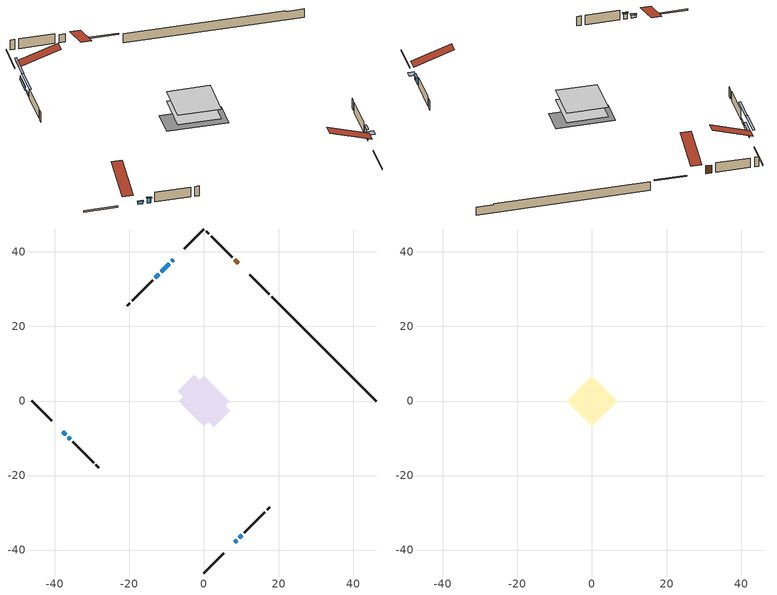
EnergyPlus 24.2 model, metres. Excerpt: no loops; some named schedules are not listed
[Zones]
conditioned space
 floor adiabatic (AdiabaticFloorConstruction): -6.75,0 0,6.75 6.75,0 0,-6.75 z0.91
 floor foundation (Slab1 construction): -7,2.57 -2.57,7 7,-2.57 2.57,-7 z-1.38
 wall outside (RimJoist1 construction): 0,-46.16 5.25,-40.9 / -46.16,0 -40.9,-5.25 / 0,46.16 -5.25,40.9 / 17.48,28.68 12.23,33.93 z0.91:1.22
 wall outside (AdiabaticWallConstruction 1): 9.18,36.98 8.21,37.95 z0.91:2.94
 wall outside (AdiabaticWallConstruction): 8.3,-37.86 8.75,-37.41 z0.91:2.08; -8.3,37.86 -8.68,37.48 / -9.33,36.82 -11.52,34.63 z0.91:1.83; -37.86,-8.3 -37.05,-9.11 z0.91:1.62; -36.39,-9.76 -35.85,-10.31 z0.91:2.18; 9.4,-36.75 10.09,-36.07 z0.91:2.69; -12.18,33.98 -13.04,33.11 z0.91:1.65
 wall outside (Wall1 construction): 10.75,-35.41 16.3,-29.86 / -35.19,-10.96 -29.64,-16.52 / -13.7,32.46 -19.25,26.9 / 7.55,38.6 2,44.16 z0.91:3.35
 wall outside (Wall2 construction): 16.96,-29.2 17.64,-28.52 / -28.98,-17.17 -28.3,-17.86 / -19.91,26.25 -20.59,25.56 / 1.34,44.81 0.66,45.5 z0.91:3.35
 wall foundation (FoundationWall1 construction): 18.14,28.02,-1.38 18.14,28.02,0.91 43.35,2.8,0.91 43.35,2.8,0.68 46.16,0,0.68 46.16,0,-1.38
 window (WindowConstruction 4): 8.3,-37.86 8.75,-37.41 z0.91:2.08
 window (WindowConstruction 5): -8.3,37.86 -8.68,37.48 z0.91:1.83
 window (WindowConstruction): -9.33,36.82 -11.52,34.63 z0.91:1.83
 window (WindowConstruction 1): -37.86,-8.3 -37.05,-9.11 z0.91:1.62
 window (WindowConstruction 2): -36.39,-9.77 -35.85,-10.3 z0.91:2.18
 window (WindowConstruction 3): 9.41,-36.75 10.09,-36.07 z0.91:2.69
 window (WindowConstruction 6): -12.18,33.97 -13.04,33.11 z0.91:1.65
 door (Door): 9.18,36.98 8.21,37.95 z0.91:2.94
 ceiling adiabatic (AdiabaticFloorConstruction): 0,-6.75 6.75,0 0,6.75 -6.75,0 z0.91
attic - vented
 floor to conditioned space (Floor1 construction Reversed): -6.75,0 0,6.75 6.75,0 0,-6.75 z3.35
 roof outside (Roof1 construction): 7.64,-38.51,3.35 1.07,-31.94,6.45 -0.66,-33.67,6.45 5.91,-40.24,3.35; -38.51,-7.64,3.35 -31.94,-1.07,6.45 -33.67,0.66,6.45 -40.24,-5.91,3.35; -7.64,38.51,3.35 -1.07,31.94,6.45 0.66,33.67,6.45 -5.91,40.24,3.35; 9.84,36.32,3.35 3.27,29.75,6.45 5,28.01,6.45 11.57,34.59,3.35
shading: 9.03,-37.12 8.02,-38.14 9.09,-39.21 10.11,-38.2 z2.48; -10.64,35.52 -6.34,39.81 -6.67,40.14 -10.96,35.84 z4.6; -11.61,34.55 -9.25,36.91 -9.58,37.23 -11.93,34.87 z1.94; -36.96,-9.19 -37.94,-8.22 -38.26,-8.54 -37.29,-9.52 z1.74; -35.7,-10.45 -36.54,-9.62 -36.86,-9.94 -36.03,-10.78 z2.39; 10.3,-35.86 9.19,-36.96 9.52,-37.29 10.63,-36.18 z2.99; -14.94,31.22 -10.29,35.87 -10.61,36.19 -15.26,31.54 z4.33
[Building]
Building 1: Terrain=Suburbs
[Site:Location]
Sudbury AP_ON: Latitude {deg}=46.63; Longitude {deg}=-80.8; Time Zone {hr}=-5; Elevation {m}=348; Keep Site Location Information=Yes
[Site:GroundTemperature:Shallow]
-0.3816, -2.62727, -2.80711, -1.74143, 2.53671, 6.79491, 10.4865, 12.8251, 13.0238, 11.1217, 7.52425, 3.39668
[Site:WaterMainsTemperature]
Calculation Method=Schedule; Temperature Schedule=mains temperature schedule
[Material] Roughness=Rough; Thermal Absorptance=0.9
Name | Thickness {m} | Conductivity {W/m-K} | Density {kg/m3} | Specific Heat {J/kg-K} | Solar Absorptance | Visible Absorptance
asphalt or fiberglass shingles | 0.00635 | 0.162714 | 1121.4 | 1465.45 | 0.4 | 0.4
ceiling loosefill ins | 0.169333 | 0.0480833 | 16.02 | 1046.75 | 0.7 | 0.7
ceiling stud and cavity | 0.1397 | 0.184504 | 65.682 | 1177.47 | 0.7 | 0.7
concrete 4.0 in. | 0.1016 | 1.803125 | 2242.8 | 837.4 | 0.7 | 0.7
concrete 8.0 in. | 0.2032 | 1.803125 | 2242.8 | 837.4 | 0.7 | 0.7
door material | 0.04445 | 0.0451087 | 512.64 | 1214.23 | 0.7 | 0.7
exterior vertical ins | 0.0457286 | 0.029427 | 32.04 | 1214.23 | 0.7 | 0.7
floor covering | 0.0127 | 0.0433444 | 54.468 | 1339.84 | 0.6 | 0.6
floor rigid ins; wall rigid ins 1 | 0.512978 | 0.029427 | 32.04 | 1214.23 | 0.7 | 0.7
floor stud and cavity | 0.1397 | 1.75129 | 37.0049 | 1207.88 | 0.7 | 0.7
furniture material conditioned space 1 | 0.1524 | 0.115458 | 640.8 | 1214.23 | 0.6 | 0.6
gypsum board | 0.0127 | 0.160291 | 801 | 837.4 | 0.6 | 0.6
gypsum board 1 | 0.0127 | 0.160291 | 801 | 837.4 | 0.7 | 0.7
osb sheathing 0.5 in. | 0.0127 | 0.115458 | 512.64 | 1214.23 | 0.7 | 0.7
osb sheathing 0.75 in. | 0.01905 | 0.115458 | 512.64 | 1214.23 | 0.7 | 0.7
osb sheathing 2.0 in. | 0.0508 | 0.115458 | 512.64 | 1214.23 | 0.7 | 0.7
rim joist rigid ins | 0.103632 | 0.029427 | 32.04 | 1214.23 | 0.7 | 0.7
rim joist stud and cavity | 0.0508 | 0.134449 | 125.044 | 1163.47 | 0.6 | 0.6
wall rigid ins | 0.051816 | 0.029427 | 32.04 | 1214.23 | 0.7 | 0.7
wall stud and cavity | 0.1397 | 0.230639 | 139.0536 | 1170.24 | 0.7 | 0.7
wall stud and cavity 1 | 0.1397 | 0.601088 | 139.0536 | 1170.24 | 0.7 | 0.7
wall stud and cavity 2 | 0.0889 | 0.380278 | 52.3479 | 1209.89 | 0.7 | 0.7
wall stud and cavity 3 | 0.0889 | 0.391764 | 83.0341 | 1211.67 | 0.7 | 0.7
wood siding | 0.0254 | 0.102417 | 544.68 | 1172.36 | 0.4 | 0.4
wood siding 1; wood siding 2; wood siding 3 | 0.0254 | 0.102417 | 544.68 | 1172.36 | 0.7 | 0.7
[WindowMaterial:SimpleGlazingSystem]
Name | U-Factor {W/m2-K} | Solar Heat Gain Coefficient
WindowMaterial | 2.3558 | 0.53
WindowMaterial 1 | 2.47788 | 0.48
WindowMaterial 2 | 2.437 | 0.49
WindowMaterial 3 | 2.24281 | 0.57
WindowMaterial 4 | 2.96562 | 0.62
WindowMaterial 5 | 2.99117 | 0.59
WindowMaterial 6 | 2.4546 | 0.49
[Construction]
AdiabaticFloorConstruction: floor stud and cavity, floor rigid ins, osb sheathing 0.75 in., floor covering
AdiabaticWallConstruction: wood siding 2, wall rigid ins 1, wall stud and cavity 2, gypsum board
AdiabaticWallConstruction 1: wood siding 3, wall rigid ins 1, wall stud and cavity 2, gypsum board
Door: door material
Floor1 construction Reversed: gypsum board, ceiling stud and cavity, ceiling loosefill ins
FoundationWall1 construction: concrete 8.0 in., gypsum board 1
furniture construction conditioned space 1: furniture material conditioned space 1
PartitionWallConstruction: gypsum board, wall stud and cavity 3, gypsum board
RimJoist1 construction: wood siding 1, rim joist rigid ins, osb sheathing 2.0 in., rim joist stud and cavity
Roof1 construction: asphalt or fiberglass shingles
Slab1 construction: concrete 4.0 in.
Wall1 construction: wood siding, wall rigid ins, osb sheathing 0.5 in., wall stud and cavity, gypsum board
Wall2 construction: wood siding, wall rigid ins, osb sheathing 0.5 in., wall stud and cavity 1, gypsum board
WindowConstruction: WindowMaterial
WindowConstruction 1: WindowMaterial 1
WindowConstruction 2: WindowMaterial 2
WindowConstruction 3: WindowMaterial 3
WindowConstruction 4: WindowMaterial 4
WindowConstruction 5: WindowMaterial 5
WindowConstruction 6: WindowMaterial 6
[Zone] Multiplier=1; Part of Total Floor Area=Yes
Name | Volume {m3}
attic - vented | 45.7898
conditioned space | 428.6
[Space]
Name | Zone | Volume {m3}
attic - vented 1 | attic - vented | 45.7898
conditioned space 1 | conditioned space | 428.6
[ZoneInfiltration:EffectiveLeakageArea]
infil attic - vented 1: Zone or Space=attic - vented 1; Schedule=Always On Discrete; Effective Air Leakage Area {cm2}=3524.52; Stack Coefficient=0.000215428; Wind Coefficient=9.9168e-06
[ZoneMixing]
whole house fan mix: Zone or Space=attic - vented; Schedule=Always On Continuous; Design Flow Rate Calculation Method=Flow/Zone; Design Flow Rate {m3/s}=0; Source Zone or Space=conditioned space
[SurfaceProperty:ExposedFoundationPerimeter]
Slab1: Exposed Perimeter Calculation Method=TotalExposedPerimeter; Total Exposed Perimeter {m}=39.624
[InternalMass] Zone or ZoneList=conditioned space; Space or SpaceList=conditioned space 1
Name | Construction | Surface Area {m2}
furniture mass conditioned space 1 | furniture construction conditioned space 1 | 70.3642
partition wall mass | PartitionWallConstruction | 175.91
[Lights]
interior lighting: Zone or ZoneList or Space or SpaceList=conditioned space 1; Schedule=interior lighting schedule; Design Level Calculation Method=LightingLevel; Lighting Level {W}=343.2; Return Air Fraction=0; Fraction Radiant=0.6; Fraction Visible=0.2; Fraction Replaceable=1
[People]
occupants: Zone or ZoneList or Space or SpaceList=conditioned space 1; Number of People Schedule=occupants schedule; Number of People Calculation Method=People; Number of People=3; Fraction Radiant=0.314171; Sensible Heat Fraction=0.56303; Activity Level Schedule=occupants activity schedule; Carbon Dioxide Generation Rate {m3/s-W}=0; Enable ASHRAE 55 Comfort Warnings=No; Mean Radiant Temperature Calculation Type=EnclosureAveraged
[ElectricEquipment] Zone or ZoneList or Space or SpaceList=conditioned space 1; Design Level Calculation Method=EquipmentLevel
Name | Schedule | Design Level {W} | Fraction Latent | Fraction Radiant | Fraction Lost
clothes dryer | clothes dryer schedule | 140.772 | 0.015 | 0.081 | 0.85
clothes washer | clothes washer schedule | 32.1985 | 0.03 | 0.162 | 0.7
cooking range | cooking range schedule | 215.147 | 0.08 | 0.432 | 0.2
dishwasher | dishwasher schedule | 66.8632 | 0.3 | 0.18 | 0.4
fridge | fridge schedule | 72.9452 | 0 | 0.6 | 0
mech vent bath fan 0 | mech vent bath fan 0 schedule | 50.2 | 0 | 0 | 1
mech vent bath fan 1 | mech vent bath fan 1 schedule | 50.2 | 0 | 0 | 1
mech vent house fan | mech vent house fan schedule | 0 | 0 | 0 | 1
mech vent house fan cfis | mech vent house fan cfis schedule | 0 | 0 | 0 | 0
mech vent range fan 0 | mech vent range fan 0 schedule | 57 | 0 | 0 | 1
misc plug loads | misc plug loads schedule | 494.7 | 0.045 | 0.513 | 0.1
whole house fan | Always On Discrete | 0 | 0 | 0 | 1
[OtherEquipment] Zone or ZoneList or Space or SpaceList=conditioned space 1; Design Level Calculation Method=EquipmentLevel
Name | Fuel Type | Schedule | Design Level {W} | Fraction Latent | Fraction Radiant | Fraction Lost
clothes dryer 1 | Electricity | clothes dryer schedule | 0 | 0.015 | 0.081 | 0.85
cooking range 1 | Electricity | cooking range schedule | 0 | 0.08 | 0.432 | 0.2
general water use latent | None | general water use schedule | 62.594 | 1 | 0 | 0
general water use sensible | None | general water use schedule | -61.6891 | 0 | 0.6 | 0
mech vent house fan latent load | None | Always On Discrete | 0 | 1 | 0 | 0
mech vent house fan sensible load | None | Always On Discrete | 0 | 0 | 0 | 0
water heater energy adjustment1 | NaturalGas | Always On Discrete | 0.01 | 0 | 0 | 1
[ZoneInfiltration:DesignFlowRate] Zone or ZoneList or Space or SpaceList=conditioned space 1; Schedule=Always On Discrete; Design Flow Rate Calculation Method=Flow/Zone; Design Flow Rate {m3/s}=0
infil flow; natural vent flow; whole house fan flow
[AvailabilityManager:Scheduled]
central ac and furnace airloop Availability Manager: Schedule=Always On Discrete
[Foundation:Kiva]
Foundation Kiva 1: Initial Indoor Air Temperature {C}=18; Wall Height Above Grade {m}=0.910602; Wall Depth Below Slab {m}=0.2032; Custom Block Material Name 1=exterior vertical ins; Custom Block Depth 1 {m}=2.28999; Custom Block X Position 1 {m}=0.2159; Custom Block Z Position 1 {m}=0
[Foundation:Kiva:Settings]
Soil Conductivity {W/m-K}=0.849921; Soil Density {kg/m3}=1842.3; Soil Specific Heat {J/kg-K}=418.7; Ground Solar Absorptivity=0.9; Ground Thermal Absorptivity=0.9; Ground Surface Roughness {m}=0.03; Far-Field Width {m}=40; Deep-Ground Boundary Condition=ZeroFlux; Deep-Ground Depth {m}=40; Minimum Cell Dimension {m}=0.2; Maximum Cell Growth Coefficient=3; Simulation Timestep=Timestep
[Exterior:Lights]
exterior lighting: Schedule=exterior lighting schedule; Design Level {W}=75.6
[EnergyManagementSystem:GlobalVariable]
central_ac_and_furnace_airloop_Fan_RTF
infil_program_Qfan
infil_program_Qinf
natural_vent_program_Qnv
natural_vent_program_Qwhf
[EnergyManagementSystem:Sensor]
Name | Output:Variable or Output:Meter Index Key | Output:Variable or Output:Meter
airflow_gain | infil flow | Infiltration Sensible Heat Gain Energy
airflow_gain_1 | natural vent flow | Infiltration Sensible Heat Gain Energy
airflow_gain_2 | whole house fan flow | Infiltration Sensible Heat Gain Energy
airflow_loss | infil flow | Infiltration Sensible Heat Loss Energy
airflow_loss_1 | natural vent flow | Infiltration Sensible Heat Loss Energy
airflow_loss_2 | whole house fan flow | Infiltration Sensible Heat Loss Energy
clg_load_cond |  | Cooling:EnergyTransfer:Zone:CONDITIONED SPACE
clg_sp_s; clg_sp_s_1 | cooling setpoint | Schedule Value
clothes_dryer_exhaust_0_sch_s | clothes dryer exhaust 0 schedule | Schedule Value
cool_season | cooling season schedule | Schedule Value
htg_load_cond |  | Heating:EnergyTransfer:Zone:CONDITIONED SPACE
htg_sp_s; htg_sp_s_1 | heating setpoint | Schedule Value
ig_ee_conv | clothes dryer | Electric Equipment Convective Heating Energy
ig_ee_conv_2 | cooking range | Electric Equipment Convective Heating Energy
ig_ee_conv_4 | fridge | Electric Equipment Convective Heating Energy
ig_ee_conv_5 | misc plug loads | Electric Equipment Convective Heating Energy
ig_ee_conv_6 | whole house fan | Electric Equipment Convective Heating Energy
ig_ee_rad | clothes dryer | Electric Equipment Radiant Heating Energy
ig_ee_rad_2 | cooking range | Electric Equipment Radiant Heating Energy
ig_ee_rad_4 | fridge | Electric Equipment Radiant Heating Energy
ig_ee_rad_5 | misc plug loads | Electric Equipment Radiant Heating Energy
ig_ee_rad_6 | whole house fan | Electric Equipment Radiant Heating Energy
ig_lgt_conv | interior lighting | Lights Convective Heating Energy
ig_lgt_rad | interior lighting | Lights Radiant Heating Energy
ig_lgt_vis | interior lighting | Lights Visible Radiation Heating Energy
ig_oe_conv | clothes dryer 1 | Other Equipment Convective Heating Energy
ig_oe_conv_1 | cooking range 1 | Other Equipment Convective Heating Energy
ig_oe_conv_2 | general water use latent | Other Equipment Convective Heating Energy
ig_oe_conv_3 | general water use sensible | Other Equipment Convective Heating Energy
ig_oe_conv_4 | water heater energy adjustment1 | Other Equipment Convective Heating Energy
ig_oe_rad | clothes dryer 1 | Other Equipment Radiant Heating Energy
ig_oe_rad_1 | cooking range 1 | Other Equipment Radiant Heating Energy
ig_oe_rad_2 | general water use latent | Other Equipment Radiant Heating Energy
ig_oe_rad_3 | general water use sensible | Other Equipment Radiant Heating Energy
ig_oe_rad_4 | water heater energy adjustment1 | Other Equipment Radiant Heating Energy
ig_ppl_conv | occupants | People Convective Heating Energy
ig_ppl_rad | occupants | People Radiant Heating Energy
im_conv | furniture mass conditioned space 1 | Surface Inside Face Convection Heat Gain Energy
im_conv_1 | partition wall mass | Surface Inside Face Convection Heat Gain Energy
im_ig | furniture mass conditioned space 1 | Surface Inside Face Internal Gains Radiation Heat Gain Energy
im_ig_1 | partition wall mass | Surface Inside Face Internal Gains Radiation Heat Gain Energy
im_lgt | furniture mass conditioned space 1 | Surface Inside Face Lights Radiation Heat Gain Energy
im_lgt_1 | partition wall mass | Surface Inside Face Lights Radiation Heat Gain Energy
im_sol | furniture mass conditioned space 1 | Surface Inside Face Solar Radiation Heat Gain Energy
im_sol_1 | partition wall mass | Surface Inside Face Solar Radiation Heat Gain Energy
im_surf | furniture mass conditioned space 1 | Surface Inside Face Net Surface Thermal Radiation Heat Gain Energy
im_surf_1 | partition wall mass | Surface Inside Face Net Surface Thermal Radiation Heat Gain Energy
mech_vent_bath_fan_0_sch_s | mech vent bath fan 0 schedule | Schedule Value
mech_vent_bath_fan_1_sch_s | mech vent bath fan 1 schedule | Schedule Value
mech_vent_range_fan_0_sch_s | mech vent range fan 0 schedule | Schedule Value
mv_conv | mech vent bath fan 0 | Electric Equipment Convective Heating Energy
mv_conv_1 | mech vent bath fan 1 | Electric Equipment Convective Heating Energy
mv_conv_2 | mech vent house fan | Electric Equipment Convective Heating Energy
mv_conv_3 | mech vent house fan cfis | Electric Equipment Convective Heating Energy
mv_conv_4 | mech vent range fan 0 | Electric Equipment Convective Heating Energy
mv_conv_5 | mech vent house fan latent load | Other Equipment Convective Heating Energy
mv_conv_6 | mech vent house fan sensible load | Other Equipment Convective Heating Energy
mv_rad | mech vent bath fan 0 | Electric Equipment Radiant Heating Energy
mv_rad_1 | mech vent bath fan 1 | Electric Equipment Radiant Heating Energy
mv_rad_2 | mech vent house fan | Electric Equipment Radiant Heating Energy
mv_rad_3 | mech vent house fan cfis | Electric Equipment Radiant Heating Energy
mv_rad_4 | mech vent range fan 0 | Electric Equipment Radiant Heating Energy
mv_rad_5 | mech vent house fan latent load | Other Equipment Radiant Heating Energy
mv_rad_6 | mech vent house fan sensible load | Other Equipment Radiant Heating Energy
natural_vent_s | natural vent schedule | Schedule Value
out_pb_s |  | Site Outdoor Air Barometric Pressure
out_wt_s |  | Site Outdoor Air Humidity Ratio
site_vw_s |  | Site Wind Speed
ss_back_out | Window1 | Surface Window Shortwave from Zone Back Out Window Heat Transfer Rate
ss_back_out_1 | Window2 | Surface Window Shortwave from Zone Back Out Window Heat Transfer Rate
ss_back_out_2 | Window3 | Surface Window Shortwave from Zone Back Out Window Heat Transfer Rate
ss_back_out_3 | Window5 | Surface Window Shortwave from Zone Back Out Window Heat Transfer Rate
ss_back_out_4 | Window6 | Surface Window Shortwave from Zone Back Out Window Heat Transfer Rate
ss_back_out_5 | Window7 | Surface Window Shortwave from Zone Back Out Window Heat Transfer Rate
ss_back_out_6 | Window8 | Surface Window Shortwave from Zone Back Out Window Heat Transfer Rate
ss_conv | Door1 | Surface Inside Face Convection Heat Gain Energy
ss_conv_1 | Window1 | Surface Inside Face Convection Heat Gain Energy
ss_conv_2 | Window2 | Surface Inside Face Convection Heat Gain Energy
ss_conv_3 | Window3 | Surface Inside Face Convection Heat Gain Energy
ss_conv_4 | Window5 | Surface Inside Face Convection Heat Gain Energy
ss_conv_5 | Window6 | Surface Inside Face Convection Heat Gain Energy
ss_conv_6 | Window7 | Surface Inside Face Convection Heat Gain Energy
ss_conv_7 | Window8 | Surface Inside Face Convection Heat Gain Energy
ss_ig | Door1 | Surface Inside Face Internal Gains Radiation Heat Gain Energy
ss_ig_1 | Window1 | Surface Inside Face Internal Gains Radiation Heat Gain Energy
ss_ig_2 | Window2 | Surface Inside Face Internal Gains Radiation Heat Gain Energy
ss_ig_3 | Window3 | Surface Inside Face Internal Gains Radiation Heat Gain Energy
ss_ig_4 | Window5 | Surface Inside Face Internal Gains Radiation Heat Gain Energy
ss_ig_5 | Window6 | Surface Inside Face Internal Gains Radiation Heat Gain Energy
ss_ig_6 | Window7 | Surface Inside Face Internal Gains Radiation Heat Gain Energy
ss_ig_7 | Window8 | Surface Inside Face Internal Gains Radiation Heat Gain Energy
ss_lgt | Door1 | Surface Inside Face Lights Radiation Heat Gain Energy
ss_sol | Door1 | Surface Inside Face Solar Radiation Heat Gain Energy
ss_surf | Door1 | Surface Inside Face Net Surface Thermal Radiation Heat Gain Energy
ss_surf_1 | Window1 | Surface Inside Face Net Surface Thermal Radiation Heat Gain Energy
ss_surf_2 | Window2 | Surface Inside Face Net Surface Thermal Radiation Heat Gain Energy
ss_surf_3 | Window3 | Surface Inside Face Net Surface Thermal Radiation Heat Gain Energy
ss_surf_4 | Window5 | Surface Inside Face Net Surface Thermal Radiation Heat Gain Energy
ss_surf_5 | Window6 | Surface Inside Face Net Surface Thermal Radiation Heat Gain Energy
ss_surf_6 | Window7 | Surface Inside Face Net Surface Thermal Radiation Heat Gain Energy
ss_surf_7 | Window8 | Surface Inside Face Net Surface Thermal Radiation Heat Gain Energy
ss_trans_in | Window1 | Surface Window Transmitted Solar Radiation Rate
ss_trans_in_1 | Window2 | Surface Window Transmitted Solar Radiation Rate
ss_trans_in_2 | Window3 | Surface Window Transmitted Solar Radiation Rate
ss_trans_in_3 | Window5 | Surface Window Transmitted Solar Radiation Rate
ss_trans_in_4 | Window6 | Surface Window Transmitted Solar Radiation Rate
ss_trans_in_5 | Window7 | Surface Window Transmitted Solar Radiation Rate
ss_trans_in_6 | Window8 | Surface Window Transmitted Solar Radiation Rate
ss_trans_out | Window1 | Surface Inside Face Initial Transmitted Diffuse Transmitted Out Window Solar Radiation Rate
ss_trans_out_1 | Window2 | Surface Inside Face Initial Transmitted Diffuse Transmitted Out Window Solar Radiation Rate
ss_trans_out_2 | Window3 | Surface Inside Face Initial Transmitted Diffuse Transmitted Out Window Solar Radiation Rate
ss_trans_out_3 | Window5 | Surface Inside Face Initial Transmitted Diffuse Transmitted Out Window Solar Radiation Rate
ss_trans_out_4 | Window6 | Surface Inside Face Initial Transmitted Diffuse Transmitted Out Window Solar Radiation Rate
ss_trans_out_5 | Window7 | Surface Inside Face Initial Transmitted Diffuse Transmitted Out Window Solar Radiation Rate
ss_trans_out_6 | Window8 | Surface Inside Face Initial Transmitted Diffuse Transmitted Out Window Solar Radiation Rate
s_conv | Floor1 | Surface Inside Face Convection Heat Gain Energy
s_conv_1 | FoundationWall1 | Surface Inside Face Convection Heat Gain Energy
s_conv_10 | Wall1:225 | Surface Inside Face Convection Heat Gain Energy
s_conv_11 | Wall1:315 | Surface Inside Face Convection Heat Gain Energy
s_conv_12 | Wall1:45 | Surface Inside Face Convection Heat Gain Energy
s_conv_13 | Wall2:135 | Surface Inside Face Convection Heat Gain Energy
s_conv_14 | Wall2:225 | Surface Inside Face Convection Heat Gain Energy
s_conv_15 | Wall2:315 | Surface Inside Face Convection Heat Gain Energy
s_conv_16 | Wall2:45 | Surface Inside Face Convection Heat Gain Energy
s_conv_2 | inferred conditioned ceiling | Surface Inside Face Convection Heat Gain Energy
s_conv_3 | inferred conditioned floor | Surface Inside Face Convection Heat Gain Energy
s_conv_4 | RimJoist1:135 | Surface Inside Face Convection Heat Gain Energy
s_conv_5 | RimJoist1:225 | Surface Inside Face Convection Heat Gain Energy
s_conv_6 | RimJoist1:315 | Surface Inside Face Convection Heat Gain Energy
s_conv_7 | RimJoist1:45 | Surface Inside Face Convection Heat Gain Energy
s_conv_8 | Slab1 | Surface Inside Face Convection Heat Gain Energy
s_conv_9 | Wall1:135 | Surface Inside Face Convection Heat Gain Energy
s_ig | Floor1 | Surface Inside Face Internal Gains Radiation Heat Gain Energy
s_ig_1 | FoundationWall1 | Surface Inside Face Internal Gains Radiation Heat Gain Energy
s_ig_10 | Wall1:225 | Surface Inside Face Internal Gains Radiation Heat Gain Energy
s_ig_11 | Wall1:315 | Surface Inside Face Internal Gains Radiation Heat Gain Energy
s_ig_12 | Wall1:45 | Surface Inside Face Internal Gains Radiation Heat Gain Energy
s_ig_13 | Wall2:135 | Surface Inside Face Internal Gains Radiation Heat Gain Energy
s_ig_14 | Wall2:225 | Surface Inside Face Internal Gains Radiation Heat Gain Energy
s_ig_15 | Wall2:315 | Surface Inside Face Internal Gains Radiation Heat Gain Energy
s_ig_16 | Wall2:45 | Surface Inside Face Internal Gains Radiation Heat Gain Energy
s_ig_2 | inferred conditioned ceiling | Surface Inside Face Internal Gains Radiation Heat Gain Energy
s_ig_3 | inferred conditioned floor | Surface Inside Face Internal Gains Radiation Heat Gain Energy
s_ig_4 | RimJoist1:135 | Surface Inside Face Internal Gains Radiation Heat Gain Energy
s_ig_5 | RimJoist1:225 | Surface Inside Face Internal Gains Radiation Heat Gain Energy
s_ig_6 | RimJoist1:315 | Surface Inside Face Internal Gains Radiation Heat Gain Energy
s_ig_7 | RimJoist1:45 | Surface Inside Face Internal Gains Radiation Heat Gain Energy
s_ig_8 | Slab1 | Surface Inside Face Internal Gains Radiation Heat Gain Energy
s_ig_9 | Wall1:135 | Surface Inside Face Internal Gains Radiation Heat Gain Energy
s_lgt | Floor1 | Surface Inside Face Lights Radiation Heat Gain Energy
s_lgt_1 | FoundationWall1 | Surface Inside Face Lights Radiation Heat Gain Energy
s_lgt_10 | Wall1:225 | Surface Inside Face Lights Radiation Heat Gain Energy
s_lgt_11 | Wall1:315 | Surface Inside Face Lights Radiation Heat Gain Energy
s_lgt_12 | Wall1:45 | Surface Inside Face Lights Radiation Heat Gain Energy
s_lgt_13 | Wall2:135 | Surface Inside Face Lights Radiation Heat Gain Energy
s_lgt_14 | Wall2:225 | Surface Inside Face Lights Radiation Heat Gain Energy
s_lgt_15 | Wall2:315 | Surface Inside Face Lights Radiation Heat Gain Energy
s_lgt_16 | Wall2:45 | Surface Inside Face Lights Radiation Heat Gain Energy
s_lgt_2 | inferred conditioned ceiling | Surface Inside Face Lights Radiation Heat Gain Energy
s_lgt_3 | inferred conditioned floor | Surface Inside Face Lights Radiation Heat Gain Energy
s_lgt_4 | RimJoist1:135 | Surface Inside Face Lights Radiation Heat Gain Energy
s_lgt_5 | RimJoist1:225 | Surface Inside Face Lights Radiation Heat Gain Energy
s_lgt_6 | RimJoist1:315 | Surface Inside Face Lights Radiation Heat Gain Energy
s_lgt_7 | RimJoist1:45 | Surface Inside Face Lights Radiation Heat Gain Energy
s_lgt_8 | Slab1 | Surface Inside Face Lights Radiation Heat Gain Energy
s_lgt_9 | Wall1:135 | Surface Inside Face Lights Radiation Heat Gain Energy
s_sol | Floor1 | Surface Inside Face Solar Radiation Heat Gain Energy
s_sol_1 | FoundationWall1 | Surface Inside Face Solar Radiation Heat Gain Energy
s_sol_10 | Wall1:225 | Surface Inside Face Solar Radiation Heat Gain Energy
s_sol_11 | Wall1:315 | Surface Inside Face Solar Radiation Heat Gain Energy
s_sol_12 | Wall1:45 | Surface Inside Face Solar Radiation Heat Gain Energy
s_sol_13 | Wall2:135 | Surface Inside Face Solar Radiation Heat Gain Energy
s_sol_14 | Wall2:225 | Surface Inside Face Solar Radiation Heat Gain Energy
